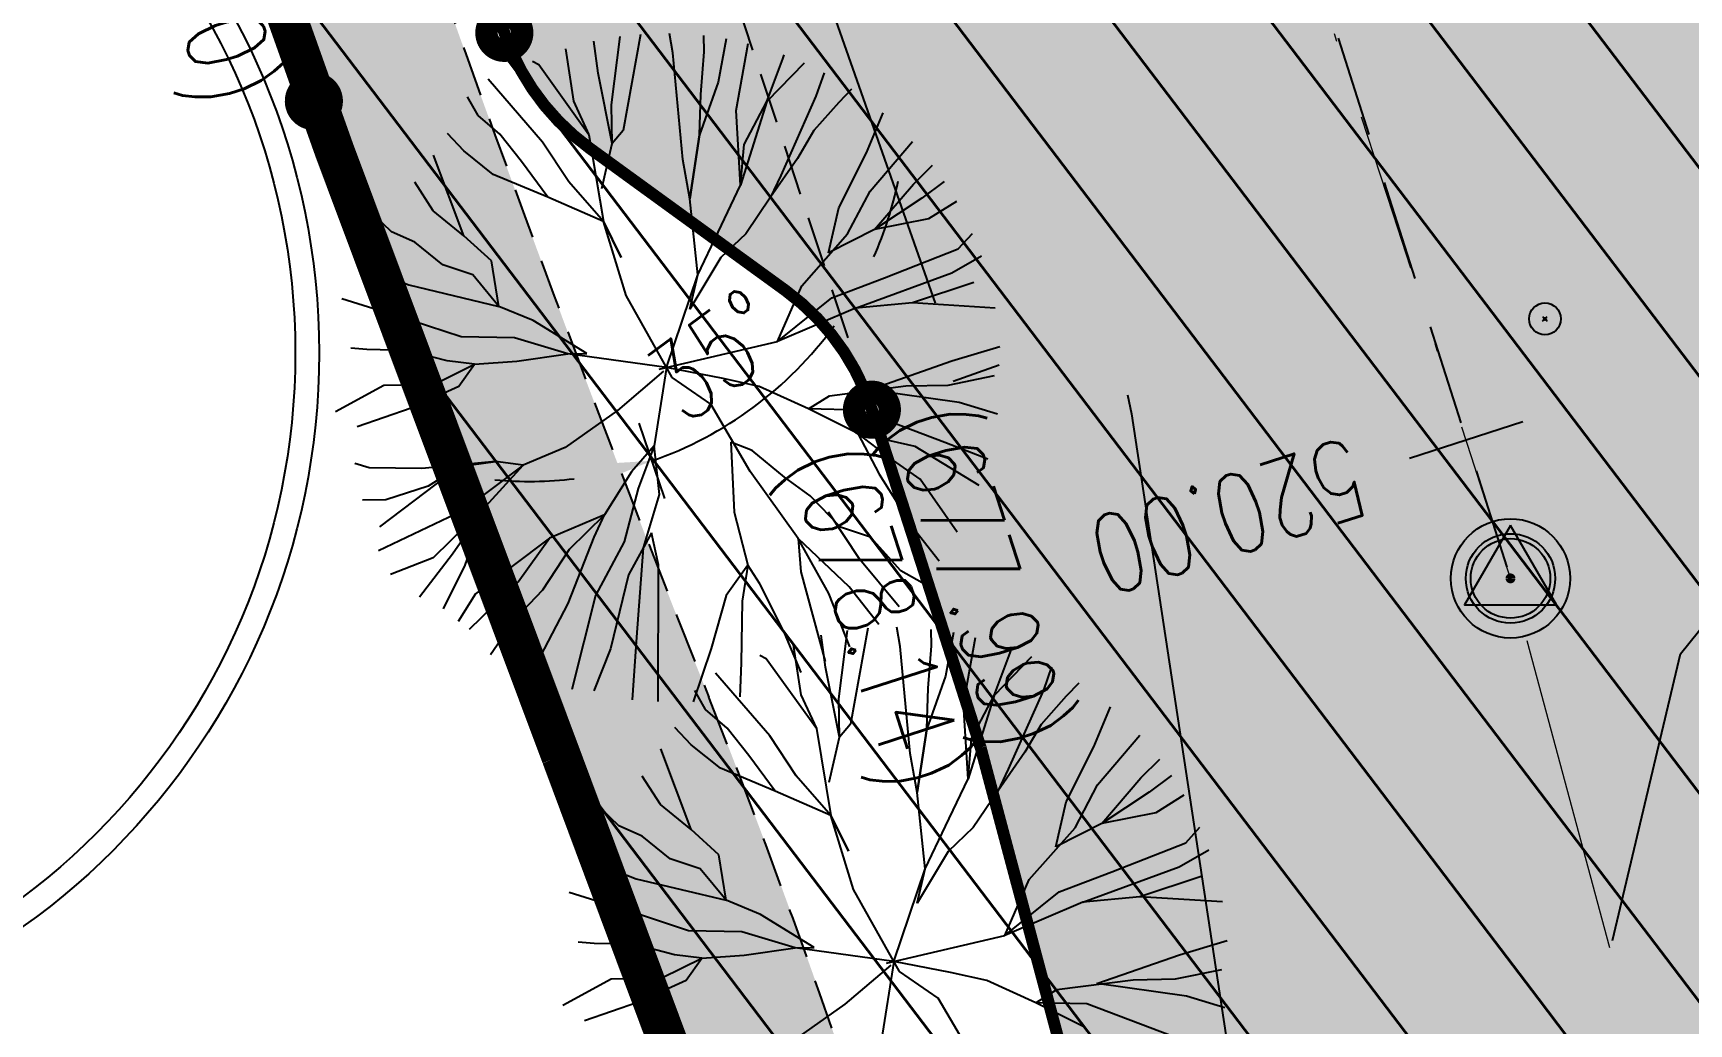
# Model space of a CAD drawing. Extents: x 352140 to 354978, y 6304672 to 6307963.
# Drawn here: x 352267.34 to 352288.18, y 6305853.47 to 6305865.93 of the extents above; entities that cross this region are included whole.
import ezdxf

# ---------------------------------------------------------------- set-up
doc = ezdxf.new("R2010")
doc.units = 0
doc.header["$PDMODE"] = 35
doc.header["$PDSIZE"] = 0.03
for name, pattern in [('CENTER', [50.8, 31.75, -6.35, 6.35, -6.35]), ('CONTINUOS', [0]), ('DASHDOT', [1, 0.5, -0.25, 0, -0.25]), ('DASHDOTX2', [2, 1, -0.5, 0, -0.5]), ('DASHED', [19.05, 12.7, -6.35])]:
    doc.linetypes.add(name, pattern=pattern)
doc.layers.get('0').update_dxf_attribs({"linetype": 'CONTINUOUS'})
for name, color, linetype in [('00-S2_ALL AREA APORTANTES', 150, 'CONTINUOUS'), ('01_Dem Ext_Transl_niv.anillo', 130, 'CONTINUOUS'), ('02_Geo ext_Acotamiento', 7, 'CONTINUOUS'), ('02_Geo ext_Eje', 4, 'CONTINUOUS'), ('02_Geo ext_Geometria', 2, 'CONTINUOUS'), ('03_Pav ext_HCV', 34, 'CONTINUOUS'), ('03_Pav ext_Vereda HC', 42, 'CONTINUOUS'), ('03_Pav proy_Solera Tipo A', 1, 'CONTINUOUS'), ('03_S2_Pav ext_Borde vereda', 7, 'CONTINUOUS'), ('03_S3_Pav ext_Cota', 2, 'CONTINUOUS'), ('1-PRS', 6, 'CONTINUOUS'), ('C-ROAD-STAN', 11, 'CONTINUOUS'), ('Paisajismo', 253, 'CONTINUOUS')]:
    doc.layers.add(name, color=color, linetype=linetype)
doc.layers.add('0_ASD_LINEA OFICIAL', color=253, linetype='DASHDOT', lineweight=20)
doc.layers.add('EJE PROYECTADO', color=7, linetype='DASHDOTX2', lineweight=15)
doc.styles.add('JPG_2MM', font='simplex.shx', dxfattribs={"height": 1})
doc.styles.add('ROMANS', font='romans.shx', dxfattribs={"width": 0.75})
doc.dimstyles.new('Principal', dxfattribs={"dimscale": 0, "dimtxt": 2, "dimasz": 2, "dimexe": 1, "dimexo": 1, "dimtad": 1, "dimrnd": 0.05, "dimzin": 1, "dimtxsty": 'ROMANS', "dimcen": 2.5, "dimclrt": 2, "dimaunit": 2, "dimadec": 0, "dimazin": 0, "dimtfac": 1, "dimtmove": 0, "dimatfit": 3, "dimfxl": 1, "dimfxlon": 1, "dimarcsym": 0})

# ---------------------------------------------------------------- blocks, each defined once
blk = doc.blocks.new('Iron Pin')
at = {"color": 0, "linetype": 'ByBlock', "lineweight": -2}
for radius in [0.05, 0.0375]:
    blk.add_circle((0, 0), radius, dxfattribs=at)
blk = doc.blocks.new('AeccTickTriangle')
at = {"color": 0, "linetype": 'ByBlock', "lineweight": -2}
blk.add_lwpolyline([(0, 0.667), (-0.577, -0.333), (0.577, -0.333)], close=True, dxfattribs=at)
at = {"color": 0, "linetype": 'ByBlock', "lineweight": -2, "const_width": 0.0625}
blk.add_lwpolyline([(-0.031, 0, 1), (0.031, 0, 1)], format="xyb", close=True, dxfattribs=at)
blk = doc.blocks.new('*U962')
at = {"layer": 'EJE PROYECTADO', "color": 7, "linetype": 'DASHDOTX2', "lineweight": 15, "ltscale": 4}
blk.add_line((352289.281, 6305846.6), (352285.933, 6305859.072), dxfattribs=at)
at = {"layer": 'EJE PROYECTADO', "color": 7, "linetype": 'DASHDOT', "lineweight": 15, "ltscale": 4}
blk.add_arc((351377.63, 6305569.091), 953.469, 17.70596, 19.250126, dxfattribs=at)
at = {"layer": 'C-ROAD-STAN', "color": 11, "linetype": 'Continuous', "lineweight": -3}
blk.add_blockref('AeccTickTriangle', (352285.933, 6305859.072), dxfattribs=at)
blk = doc.blocks.new('sta_tic')
blk.add_line((0, -1.5), (0, 1.5))
blk = doc.blocks.new('*D1314')
at = {"layer": '02_Geo ext_Acotamiento', "color": 0, "lineweight": -2, "transparency": 16777216}
blk.add_line((352274.962, 6305861.024), (352275.288, 6305860.078), dxfattribs=at)
for start, end in [(336.0911, 348.1801), (289.0021, 324.0021), (264.8241, 276.9131)]:
    blk.add_arc((352273.579, 6305865.04), 4.748, start, end, dxfattribs=at)
at = {"layer": '02_Geo ext_Acotamiento', "color": 0, "transparency": 16777216}
for points in [[(352278.064, 6305863.033), (352277.775, 6305863.199), (352277.42, 6305862.249)], [(352274.113, 6305860.489), (352274.188, 6305860.164), (352275.125, 6305860.551)]]:
    blk.add_solid(points, dxfattribs=at)
at = {"layer": '02_Geo ext_Acotamiento', "color": 2, "transparency": 16777216, "insert": (352275.92, 6305861.877), "char_height": 1, "attachment_point": 5, "rotation": 36.5021, "style": 'ROMANS'}
blk.add_mtext('35°', dxfattribs=at)
blk = doc.blocks.new('*D1348')
at = {"layer": '02_Geo ext_Acotamiento', "color": 0, "lineweight": -2, "transparency": 16777216}
for p, q in [((352254.284, 6305931.515), (352254.859, 6305931.717)), ((352254.72, 6305930.608), (352278.693, 6305862.535)), ((352278.921, 6305861.555), (352279.497, 6305861.758))]:
    blk.add_line(p, q, dxfattribs=at)
at = {"layer": '02_Geo ext_Acotamiento', "color": 0, "transparency": 16777216}
for points in [[(352254.877, 6305930.664), (352254.562, 6305930.553), (352254.387, 6305931.551)], [(352278.85, 6305862.591), (352278.536, 6305862.48), (352279.025, 6305861.592)]]:
    blk.add_solid(points, dxfattribs=at)
at = {"layer": '02_Geo ext_Acotamiento', "color": 2, "transparency": 16777216, "insert": (352267.562, 6305896.873), "char_height": 1, "attachment_point": 5, "rotation": 289.4008, "style": 'ROMANS'}
blk.add_mtext('74,15', dxfattribs=at)
blk = doc.blocks.new('A$C27410629')
at = {"true_color": 0x136734, "transparency": 33554559}
h = blk.add_hatch(dxfattribs=at)
h.set_pattern_fill('ANSI31', color=116, scale=0.5)
h.set_pattern_definition([(45, (-8759.5625, -519.1036), (-1.12253202, 1.12253202), [])])
h.paths.add_polyline_path([(137.507, 1252.464, 0.117627), (109.815, 1254.194, 0.066925), (94.445, 1249.334, 0.315349), (64.302, 1196.27, 0.022683), (65.729, 1185.31), (112.36, 1218.953), (153.478, 1161.962), (172.105, 1139.481), (187.958, 1141.808), (193.565, 1120.466), (224.198, 1050.129), (250.62, 989.479), (268.153, 972.735, 0.000007), (291.49, 983.299), (238.195, 1105.634), (205.293, 1181.112), (177.053, 1197.652)])
at = {"layer": '0_ASD_LINEA OFICIAL', "ltscale": 8}
blk.add_lwpolyline([(76.795, 1069.872, 0.5, 0.5, 0.00826), (73.751, 1083.846, 0.5, 0.5, 0.028444), (70.023, 1095.124, 0.5, 0.5, -0.012564), (61.852, 1118.104, 0.5, 0.5, -0.000048), (57.166, 1131.529, 0.5, 0.5, -0.013664), (47.353, 1157.145, 0.5, 0.5, -0.058265), (39.524, 1192.667, 0.5, 0.5, 0), (39.524, 1192.667, 0.5, 0.5, -0.003962), (39.31, 1195.102, 0.5, 0.5, -0.274101), (74.42, 1266.696, 0.5, 0.5, 0), (74.42, 1266.696, 0.5, 0.5, -0.117635), (110.932, 1279.578, 0.5, 0.5, -0.105448), (145.793, 1276.067, 0.5, 0.5, -0.042273), (159.013, 1270.584, 0.5, 0.5, 0), (184.1, 1256.74, 0.5, 0.5, 0.018937), (195.809, 1250.819, 0.5, 0.5, -0.011475), (213.872, 1241.445, 0.5, 0.5, 0.049621), (224.068, 1237.141, 0.5, 0.5, 0), (224.068, 1237.141, 0.5, 0.5, 0), (224.068, 1237.141, 0.5, 0.5, 0.088932), (244.73, 1234.105, 0.5, 0.5, 0.019373), (253.114, 1234.676, 0.5, 0.5, 0.023388), (286.019, 1240.578, 0.5, 0.5, 0.029815), (329.828, 1253.396, 0.5, 0.5, 0.005373)], format="xyseb", dxfattribs=at)
blk = doc.blocks.new('1.0 - LO RECABARREN LOTEO PARQUE - VEGETACION PROPUESTA ETAPA MUNICIPAL')
at = {"layer": 'Paisajismo', "color": 251}
for p, q in [((352274.62, 6305865.028), (352274.729, 6305865.889)), ((352274.985, 6305865.916), (352274.767, 6305864.708)), ((352275.392, 6305865.686), (352275.351, 6305865.929)), ((352275.786, 6305865.696), (352275.782, 6305865.903)), ((352274.041, 6305865.733), (352274.141, 6305865.077)), ((352274.452, 6305865.427), (352274.398, 6305865.829)), ((352275.518, 6305864.34), (352275.392, 6305865.686)), ((352275.742, 6305865.161), (352275.786, 6305865.696)), ((352276.061, 6305865.862), (352275.962, 6305865.315)), ((352276.19, 6305864.957), (352276.339, 6305865.802)), ((352276.775, 6305865.608), (352276.792, 6305865.66)), ((352273.705, 6305865.534), (352273.625, 6305865.576)), ((352274.336, 6305864.653), (352273.705, 6305865.534)), ((352276.572, 6305865.07), (352276.775, 6305865.608)), ((352277.044, 6305865.556), (352276.572, 6305865.07)), ((352273.751, 6305864.562), (352273.068, 6305865.351)), ((352274.629, 6305864.545), (352274.452, 6305865.427)), ((352275.962, 6305865.315), (352275.725, 6305864.653)), ((352277.294, 6305865.433), (352277.192, 6305865.137)), ((352272.943, 6305864.894), (352272.805, 6305865.132)), ((352274.141, 6305865.077), (352274.336, 6305864.653)), ((352275.725, 6305864.653), (352275.742, 6305865.161)), ((352276.572, 6305865.07), (352276.244, 6305864.021)), ((352276.288, 6305864.53), (352276.572, 6305865.07)), ((352277.192, 6305865.137), (352276.749, 6305864.142)), ((352277.48, 6305865.06), (352277.166, 6305864.707)), ((352277.64, 6305865.226), (352277.48, 6305865.06)), ((352273.215, 6305864.659), (352272.943, 6305864.894)), ((352274.629, 6305864.545), (352274.62, 6305865.028)), ((352276.244, 6305864.021), (352276.19, 6305864.957)), ((352277.829, 6305864.424), (352278.036, 6305864.927)), ((352272.761, 6305864.449), (352272.555, 6305864.667)), ((352273.488, 6305864.317), (352273.215, 6305864.659)), ((352274.336, 6305864.653), (352274.517, 6305863.561)), ((352274.767, 6305864.708), (352274.629, 6305864.545)), ((352275.607, 6305863.849), (352275.725, 6305864.653)), ((352275.725, 6305864.653), (352275.607, 6305863.849)), ((352277.166, 6305864.707), (352276.959, 6305864.355)), ((352273.128, 6305864.154), (352272.761, 6305864.449)), ((352274.081, 6305864.06), (352273.751, 6305864.562)), ((352274.499, 6305863.979), (352274.629, 6305864.545)), ((352276.244, 6305864.021), (352276.288, 6305864.53)), ((352277.48, 6305863.733), (352277.829, 6305864.424)), ((352277.875, 6305863.945), (352278.407, 6305864.57)), ((352272.761, 6305863.383), (352272.378, 6305864.398)), ((352273.817, 6305863.868), (352273.488, 6305864.317)), ((352275.607, 6305863.849), (352275.518, 6305864.34)), ((352276.959, 6305864.355), (352276.621, 6305863.868)), ((352278.42, 6305864.033), (352278.658, 6305864.27)), ((352272.373, 6305863.697), (352272.145, 6305864.055)), ((352273.817, 6305863.868), (352273.128, 6305864.154)), ((352274.517, 6305863.561), (352274.081, 6305864.06)), ((352275.962, 6305863.428), (352276.244, 6305864.021)), ((352276.749, 6305864.142), (352276.621, 6305863.868)), ((352277.928, 6305863.46), (352278.42, 6305864.033)), ((352278.805, 6305864.064), (352278.524, 6305863.854)), ((352274.517, 6305863.561), (352273.817, 6305863.868)), ((352275.705, 6305862.889), (352275.607, 6305863.849)), ((352276.621, 6305863.868), (352276.309, 6305863.408)), ((352277.591, 6305863.405), (352277.875, 6305863.945)), ((352278.524, 6305863.854), (352277.928, 6305863.46)), ((352278.959, 6305863.815), (352278.609, 6305863.594)), ((352271.849, 6305863.43), (352271.632, 6305863.64)), ((352272.761, 6305863.383), (352272.373, 6305863.697)), ((352277.35, 6305863.167), (352277.48, 6305863.733)), ((352278.609, 6305863.594), (352277.928, 6305863.46)), ((352272.145, 6305863.302), (352271.849, 6305863.43)), ((352273.108, 6305863.067), (352272.761, 6305863.383)), ((352274.739, 6305863.111), (352274.517, 6305863.561)), ((352274.517, 6305863.561), (352274.739, 6305863.111)), ((352274.802, 6305862.631), (352274.517, 6305863.561)), ((352275.705, 6305862.889), (352275.962, 6305863.428)), ((352276.309, 6305863.408), (352275.995, 6305863.108)), ((352277.016, 6305862.753), (352277.591, 6305863.405)), ((352277.928, 6305863.46), (352277.35, 6305863.167)), ((352278.984, 6305863.218), (352279.162, 6305863.413)), ((352272.498, 6305863.015), (352272.145, 6305863.302)), ((352278.056, 6305862.853), (352278.984, 6305863.218)), ((352271.521, 6305862.977), (352272.068, 6305862.766)), ((352272.874, 6305862.889), (352272.498, 6305863.015)), ((352273.202, 6305862.494), (352273.108, 6305863.067)), ((352275.995, 6305863.108), (352275.606, 6305862.459)), ((352278.904, 6305862.915), (352279.275, 6305863.128)), ((352272.068, 6305862.766), (352273.202, 6305862.494)), ((352273.202, 6305862.494), (352272.874, 6305862.889)), ((352275.312, 6305861.725), (352275.705, 6305862.889)), ((352275.606, 6305862.459), (352275.705, 6305862.889)), ((352276.709, 6305862.052), (352277.016, 6305862.753)), ((352277.393, 6305862.6), (352278.056, 6305862.853)), ((352277.689, 6305862.472), (352278.904, 6305862.915)), ((352279.179, 6305862.794), (352278.409, 6305862.539)), ((352272.111, 6305862.313), (352271.224, 6305862.59)), ((352275.382, 6305861.6), (352274.802, 6305862.631)), ((352276.709, 6305862.052), (352277.393, 6305862.6)), ((352278.409, 6305862.539), (352277.689, 6305862.472)), ((352278.409, 6305862.539), (352277.689, 6305862.472)), ((352279.449, 6305862.473), (352278.409, 6305862.539)), ((352273.202, 6305862.494), (352273.202, 6305862.494)), ((352273.633, 6305862.315), (352273.202, 6305862.494)), ((352277.689, 6305862.472), (352276.709, 6305862.052)), ((352272.729, 6305862.111), (352272.111, 6305862.313)), ((352274.308, 6305861.9), (352273.633, 6305862.315)), ((352271.541, 6305861.951), (352271.339, 6305861.967)), ((352272.044, 6305861.94), (352271.541, 6305861.951)), ((352272.549, 6305861.809), (352272.044, 6305861.94)), ((352273.397, 6305862.097), (352272.729, 6305862.111)), ((352274.068, 6305861.896), (352273.397, 6305862.097)), ((352275.22, 6305861.704), (352276.709, 6305862.052)), ((352278.904, 6305861.808), (352279.508, 6305861.989)), ((352272.393, 6305861.517), (352272.895, 6305861.767)), ((352272.895, 6305861.767), (352272.549, 6305861.809)), ((352272.696, 6305861.489), (352272.895, 6305861.767)), ((352272.895, 6305861.767), (352273.429, 6305861.803)), ((352273.429, 6305861.803), (352274.068, 6305861.896)), ((352274.068, 6305861.896), (352274.308, 6305861.9)), ((352275.312, 6305861.725), (352274.068, 6305861.896)), ((352275.312, 6305861.725), (352275.158, 6305860.74)), ((352276.023, 6305861.585), (352275.312, 6305861.725)), ((352277.865, 6305861.446), (352278.904, 6305861.808)), ((352271.144, 6305861.172), (352271.752, 6305861.504)), ((352271.752, 6305861.504), (352272.393, 6305861.517)), ((352272.098, 6305861.217), (352272.696, 6305861.489)), ((352275.274, 6305861.678), (352274.696, 6305861.186)), ((352275.869, 6305861.262), (352275.382, 6305861.6)), ((352276.479, 6305861.487), (352276.023, 6305861.585)), ((352277.099, 6305861.205), (352276.479, 6305861.487)), ((352277.363, 6305861.37), (352278.322, 6305861.495)), ((352278.322, 6305861.495), (352278.856, 6305861.505)), ((352278.856, 6305861.505), (352279.441, 6305861.623)), ((352277.099, 6305861.205), (352277.363, 6305861.37)), ((352278.995, 6305861.286), (352277.865, 6305861.446)), ((352279.475, 6305861.14), (352278.995, 6305861.286)), ((352271.418, 6305860.982), (352272.098, 6305861.217)), ((352274.696, 6305861.186), (352274.037, 6305860.719)), ((352276.366, 6305860.416), (352275.869, 6305861.262)), ((352277.719, 6305860.896), (352277.099, 6305861.205)), ((352277.74, 6305861.19), (352277.099, 6305861.205)), ((352278.816, 6305860.783), (352277.74, 6305861.19)), ((352278.442, 6305860.733), (352277.719, 6305860.896)), ((352277.719, 6305860.896), (352277.986, 6305860.382)), ((352278.125, 6305860.583), (352277.719, 6305860.896)), ((352274.037, 6305860.719), (352273.507, 6305860.495)), ((352275.158, 6305860.74), (352274.87, 6305860.414)), ((352275.158, 6305860.74), (352274.955, 6305860.202)), ((352275.158, 6305860.74), (352275.158, 6305860.74)), ((352275.223, 6305860.127), (352275.158, 6305860.74)), ((352276.119, 6305860.785), (352276.162, 6305859.904)), ((352276.388, 6305860.683), (352276.119, 6305860.785)), ((352276.795, 6305860.344), (352276.388, 6305860.683)), ((352279.246, 6305860.242), (352278.442, 6305860.733)), ((352279.355, 6305860.572), (352278.816, 6305860.783)), ((352271.569, 6305860.462), (352271.387, 6305860.519)), ((352272.233, 6305860.454), (352271.569, 6305860.462)), ((352271.703, 6305859.72), (352272.706, 6305860.48)), ((352273.159, 6305860.542), (352272.233, 6305860.454)), ((352272.706, 6305860.48), (352272.31, 6305860.232)), ((352272.706, 6305860.48), (352273.159, 6305860.542)), ((352273.159, 6305860.542), (352272.706, 6305860.48)), ((352273.507, 6305860.495), (352272.743, 6305859.92)), ((352273.036, 6305859.979), (352273.507, 6305860.495)), ((352273.507, 6305860.495), (352273.159, 6305860.542)), ((352278.504, 6305860.322), (352278.125, 6305860.583)), ((352274.87, 6305860.414), (352274.533, 6305859.873)), ((352276.969, 6305859.572), (352276.366, 6305860.416)), ((352277.12, 6305860.109), (352276.795, 6305860.344)), ((352277.986, 6305860.382), (352278.401, 6305859.726)), ((352278.969, 6305859.652), (352278.504, 6305860.322)), ((352271.779, 6305860.062), (352271.486, 6305860.056)), ((352272.31, 6305860.232), (352271.779, 6305860.062)), ((352274.955, 6305860.202), (352274.78, 6305859.531)), ((352275.022, 6305859.455), (352275.223, 6305860.127)), ((352277.501, 6305859.716), (352277.12, 6305860.109)), ((352272.743, 6305859.92), (352271.685, 6305859.419)), ((352273.036, 6305859.979), (352272.375, 6305859.33)), ((352272.62, 6305859.383), (352273.036, 6305859.979)), ((352272.779, 6305859.237), (352273.036, 6305859.979)), ((352274.533, 6305859.873), (352273.838, 6305859.579)), ((352274.533, 6305859.873), (352274.088, 6305859.437)), ((352274.401, 6305859.59), (352274.533, 6305859.873)), ((352276.162, 6305859.904), (352276.335, 6305859.239)), ((352277.745, 6305859.311), (352277.351, 6305859.907)), ((352275.124, 6305859.644), (352274.832, 6305859.115)), ((352275.212, 6305859.243), (352275.124, 6305859.644)), ((352277.877, 6305859.589), (352277.501, 6305859.716)), ((352278.401, 6305859.726), (352278.742, 6305859.294)), ((352273.838, 6305859.579), (352272.906, 6305858.877)), ((352273.446, 6305859.028), (352273.838, 6305859.579)), ((352274.088, 6305859.437), (352273.75, 6305858.923)), ((352274.075, 6305858.758), (352274.401, 6305859.59)), ((352274.78, 6305859.531), (352274.419, 6305858.856)), ((352274.936, 6305858.331), (352275.022, 6305859.455)), ((352277.611, 6305858.966), (352276.969, 6305859.572)), ((352276.969, 6305859.572), (352277.004, 6305859.156)), ((352277.356, 6305858.884), (352276.969, 6305859.572)), ((352278.259, 6305859.169), (352277.877, 6305859.589)), ((352272.375, 6305859.33), (352271.836, 6305859.119)), ((352272.203, 6305858.841), (352272.62, 6305859.383)), ((352272.507, 6305858.689), (352272.779, 6305859.237)), ((352275.207, 6305857.522), (352275.212, 6305859.243)), ((352276.335, 6305859.239), (352276.064, 6305858.856)), ((352276.335, 6305859.239), (352276.263, 6305858.784)), ((352276.484, 6305859.005), (352276.335, 6305859.239)), ((352278.239, 6305858.716), (352277.745, 6305859.311)), ((352272.834, 6305858.433), (352273.446, 6305859.028)), ((352274.832, 6305859.115), (352274.608, 6305858.185)), ((352276.797, 6305858.387), (352276.484, 6305859.005)), ((352277.004, 6305859.156), (352277.309, 6305858.025)), ((352278.528, 6305859.017), (352278.259, 6305859.169)), ((352272.906, 6305858.877), (352272.691, 6305858.531)), ((352273.75, 6305858.923), (352273.41, 6305858.569)), ((352274.419, 6305858.856), (352274.121, 6305857.674)), ((352276.064, 6305858.856), (352275.875, 6305858.189)), ((352276.263, 6305858.784), (352276.251, 6305858.008)), ((352277.618, 6305858.21), (352277.356, 6305858.884)), ((352277.982, 6305858.49), (352277.611, 6305858.966)), ((352273.628, 6305857.905), (352274.075, 6305858.758)), ((352273.41, 6305858.569), (352273.098, 6305858.109)), ((352277.007, 6305857.888), (352276.797, 6305858.387)), ((352277.481, 6305857.556), (352277.59, 6305858.417)), ((352277.846, 6305858.445), (352277.628, 6305857.237)), ((352278.253, 6305858.215), (352278.212, 6305858.458)), ((352278.647, 6305858.225), (352278.643, 6305858.431)), ((352278.922, 6305858.391), (352278.823, 6305857.843)), ((352274.608, 6305858.185), (352274.397, 6305857.658)), ((352274.882, 6305857.543), (352274.936, 6305858.331)), ((352275.875, 6305858.189), (352275.647, 6305857.52)), ((352276.903, 6305858.261), (352277.003, 6305857.606)), ((352277.313, 6305857.956), (352277.259, 6305858.357)), ((352278.379, 6305856.869), (352278.253, 6305858.215)), ((352278.604, 6305857.689), (352278.647, 6305858.225)), ((352279.051, 6305857.485), (352279.2, 6305858.33)), ((352279.637, 6305858.136), (352279.653, 6305858.189)), ((352276.251, 6305858.008), (352276.233, 6305857.58)), ((352276.567, 6305858.062), (352276.486, 6305858.104)), ((352277.198, 6305857.182), (352276.567, 6305858.062)), ((352277.49, 6305857.073), (352277.313, 6305857.956)), ((352279.433, 6305857.598), (352279.637, 6305858.136)), ((352279.905, 6305858.085), (352279.433, 6305857.598)), ((352280.155, 6305857.961), (352280.054, 6305857.665)), ((352276.612, 6305857.091), (352275.929, 6305857.879)), ((352278.823, 6305857.843), (352278.586, 6305857.181)), ((352280.501, 6305857.754), (352280.341, 6305857.589)), ((352275.804, 6305857.423), (352275.666, 6305857.661)), ((352277.003, 6305857.606), (352277.198, 6305857.182)), ((352277.49, 6305857.073), (352277.481, 6305857.556)), ((352278.586, 6305857.181), (352278.604, 6305857.689)), ((352279.433, 6305857.598), (352279.106, 6305856.55)), ((352279.15, 6305857.058), (352279.433, 6305857.598)), ((352280.054, 6305857.665), (352279.61, 6305856.671)), ((352280.341, 6305857.589), (352280.028, 6305857.235)), ((352276.076, 6305857.187), (352275.804, 6305857.423)), ((352279.106, 6305856.55), (352279.051, 6305857.485)), ((352280.691, 6305856.953), (352280.897, 6305857.456)), ((352275.622, 6305856.978), (352275.417, 6305857.195)), ((352276.349, 6305856.845), (352276.076, 6305857.187)), ((352277.198, 6305857.182), (352277.379, 6305856.09)), ((352277.628, 6305857.237), (352277.49, 6305857.073)), ((352278.468, 6305856.377), (352278.586, 6305857.181)), ((352278.586, 6305857.181), (352278.468, 6305856.377)), ((352280.028, 6305857.235), (352279.821, 6305856.884)), ((352275.622, 6305855.911), (352275.239, 6305856.926)), ((352275.989, 6305856.683), (352275.622, 6305856.978)), ((352276.942, 6305856.589), (352276.612, 6305857.091)), ((352277.36, 6305856.507), (352277.49, 6305857.073)), ((352279.106, 6305856.55), (352279.15, 6305857.058)), ((352280.342, 6305856.262), (352280.691, 6305856.953)), ((352280.736, 6305856.474), (352281.268, 6305857.099)), ((352276.678, 6305856.397), (352276.349, 6305856.845)), ((352278.468, 6305856.377), (352278.379, 6305856.869)), ((352279.821, 6305856.884), (352279.483, 6305856.397)), ((352281.281, 6305856.561), (352281.519, 6305856.799)), ((352275.234, 6305856.226), (352275.006, 6305856.584)), ((352276.678, 6305856.397), (352275.989, 6305856.683)), ((352277.379, 6305856.09), (352276.942, 6305856.589)), ((352278.823, 6305855.956), (352279.106, 6305856.55)), ((352279.61, 6305856.671), (352279.483, 6305856.397)), ((352280.789, 6305855.989), (352281.281, 6305856.561)), ((352281.666, 6305856.593), (352281.385, 6305856.382)), ((352277.379, 6305856.09), (352276.678, 6305856.397)), ((352278.566, 6305855.417), (352278.468, 6305856.377)), ((352279.483, 6305856.397), (352279.171, 6305855.936)), ((352280.453, 6305855.934), (352280.736, 6305856.474)), ((352281.385, 6305856.382), (352280.789, 6305855.989)), ((352281.821, 6305856.344), (352281.471, 6305856.122)), ((352274.71, 6305855.959), (352274.493, 6305856.169)), ((352275.622, 6305855.911), (352275.234, 6305856.226)), ((352277.601, 6305855.639), (352277.379, 6305856.09)), ((352277.379, 6305856.09), (352277.601, 6305855.639)), ((352277.663, 6305855.16), (352277.379, 6305856.09)), ((352280.211, 6305855.696), (352280.342, 6305856.262)), ((352281.471, 6305856.122), (352280.789, 6305855.989)), ((352275.007, 6305855.831), (352274.71, 6305855.959)), ((352275.97, 6305855.596), (352275.622, 6305855.911)), ((352278.566, 6305855.417), (352278.823, 6305855.956)), ((352279.171, 6305855.936), (352278.856, 6305855.636)), ((352279.877, 6305855.282), (352280.453, 6305855.934)), ((352280.789, 6305855.989), (352280.211, 6305855.696)), ((352281.845, 6305855.746), (352282.023, 6305855.942)), ((352275.359, 6305855.544), (352275.007, 6305855.831)), ((352280.917, 6305855.381), (352281.845, 6305855.746)), ((352281.765, 6305855.443), (352282.136, 6305855.656)), ((352274.383, 6305855.505), (352274.93, 6305855.294)), ((352275.735, 6305855.417), (352275.359, 6305855.544)), ((352276.063, 6305855.022), (352275.97, 6305855.596)), ((352278.856, 6305855.636), (352278.468, 6305854.988)), ((352274.93, 6305855.294), (352276.063, 6305855.022)), ((352276.063, 6305855.022), (352275.735, 6305855.417)), ((352278.173, 6305854.254), (352278.566, 6305855.417)), ((352278.468, 6305854.988), (352278.566, 6305855.417)), ((352279.57, 6305854.581), (352279.877, 6305855.282)), ((352280.254, 6305855.128), (352280.917, 6305855.381)), ((352280.55, 6305855), (352281.765, 6305855.443)), ((352282.04, 6305855.322), (352281.27, 6305855.067)), ((352274.972, 6305854.842), (352274.085, 6305855.119)), ((352278.243, 6305854.128), (352277.663, 6305855.16)), ((352279.57, 6305854.581), (352280.254, 6305855.128)), ((352281.27, 6305855.067), (352280.55, 6305855)), ((352281.27, 6305855.067), (352280.55, 6305855)), ((352282.31, 6305855.001), (352281.27, 6305855.067)), ((352275.59, 6305854.639), (352274.972, 6305854.842)), ((352276.063, 6305855.022), (352276.063, 6305855.022)), ((352276.494, 6305854.844), (352276.063, 6305855.022)), ((352277.17, 6305854.429), (352276.494, 6305854.844)), ((352280.55, 6305855), (352279.57, 6305854.581)), ((352276.258, 6305854.625), (352275.59, 6305854.639)), ((352276.929, 6305854.424), (352276.258, 6305854.625)), ((352274.402, 6305854.479), (352274.201, 6305854.496)), ((352274.905, 6305854.469), (352274.402, 6305854.479)), ((352275.41, 6305854.337), (352274.905, 6305854.469)), ((352276.29, 6305854.332), (352276.929, 6305854.424)), ((352276.929, 6305854.424), (352277.17, 6305854.429)), ((352278.173, 6305854.254), (352276.929, 6305854.424)), ((352278.081, 6305854.232), (352279.57, 6305854.581)), ((352281.766, 6305854.337), (352282.369, 6305854.517)), ((352275.254, 6305854.045), (352275.757, 6305854.295)), ((352275.757, 6305854.295), (352275.41, 6305854.337)), ((352275.557, 6305854.018), (352275.757, 6305854.295)), ((352275.757, 6305854.295), (352276.29, 6305854.332)), ((352278.135, 6305854.206), (352277.557, 6305853.715)), ((352278.173, 6305854.254), (352278.019, 6305853.269)), ((352278.885, 6305854.114), (352278.173, 6305854.254)), ((352280.727, 6305853.975), (352281.766, 6305854.337)), ((352274.005, 6305853.701), (352274.613, 6305854.033)), ((352274.613, 6305854.033), (352275.254, 6305854.045)), ((352274.959, 6305853.745), (352275.557, 6305854.018)), ((352278.731, 6305853.79), (352278.243, 6305854.128)), ((352279.341, 6305854.015), (352278.885, 6305854.114)), ((352279.96, 6305853.733), (352279.341, 6305854.015)), ((352280.224, 6305853.898), (352281.183, 6305854.023)), ((352281.183, 6305854.023), (352281.717, 6305854.034)), ((352281.717, 6305854.034), (352282.302, 6305854.152)), ((352279.227, 6305852.944), (352278.731, 6305853.79)), ((352279.96, 6305853.733), (352280.224, 6305853.898)), ((352281.856, 6305853.815), (352280.727, 6305853.975)), ((352282.336, 6305853.669), (352281.856, 6305853.815)), ((352274.279, 6305853.511), (352274.959, 6305853.745)), ((352277.557, 6305853.715), (352276.898, 6305853.248)), ((352280.58, 6305853.424), (352279.96, 6305853.733)), ((352280.601, 6305853.719), (352279.96, 6305853.733)), ((352281.677, 6305853.311), (352280.601, 6305853.719))]:
    blk.add_line(p, q, dxfattribs=at)

msp = doc.modelspace()

# ---------------------------------------------------------------- hatches: boundary and pattern name
at = {"layer": '00-S2_ALL AREA APORTANTES', "linetype": 'DASHED', "lineweight": 40, "ltscale": 0.25}
h = msp.add_hatch(dxfattribs=at)
h.set_pattern_fill('ANSI31', color=150, scale=0.5, angle=82.24516605)
h.paths.add_polyline_path([(352289.547, 6305887.688), (352287.231, 6305894.323), (352275.429, 6305890.203), (352277.789, 6305883.443, -0.006738), (352285.933, 6305859.072), (352287.269, 6305854.095), (352298.463, 6305857.67), (352297.132, 6305863.248, 0.028)])
h = msp.add_hatch(dxfattribs=at)
h.set_pattern_fill('ANSI31', color=40, scale=0.5, angle=82.24516605)
h.paths.add_polyline_path([(352277.789, 6305883.443), (352275.429, 6305890.203), (352263.628, 6305886.084), (352268.112, 6305873.236, 0.017415), (352273.982, 6305856.846, -0.017414), (352276.231, 6305850.569), (352287.269, 6305854.095), (352285.933, 6305859.072, 0.006738)])
h = msp.add_hatch(dxfattribs=at)
h.set_pattern_fill('ANSI31', color=150, scale=0.5, angle=82.24516605)
h.paths.add_polyline_path([(352300.461, 6305849.299), (352298.463, 6305857.67), (352287.269, 6305854.095), (352289.281, 6305846.6, -0.017092), (352295.088, 6305816.908), (352306.381, 6305819.118, 0.016935)])
h = msp.add_hatch(dxfattribs=at)
h.set_pattern_fill('ANSI31', color=40, scale=0.5, angle=82.24516605)
h.paths.add_polyline_path([(352289.281, 6305846.6), (352287.269, 6305854.095), (352276.231, 6305850.569, -0.023228), (352278.541, 6305841.982, -0.016115), (352283.796, 6305814.698), (352295.088, 6305816.908, 0.017092)])
at = {"layer": '03_Pav ext_HCV'}
h = msp.add_hatch(dxfattribs=at)
h.set_pattern_fill('SWAMP', color=256, scale=0.025, style=0)
h.set_pattern_definition([(359.999999999, (0, 0), (0.317500000006, 0.5499261309), [0.079375, -0.555625]), (90, (0.0397, -4e-13), (-0.317499999994, 0.549926130908), [0.0396875, -1.06016476181]), (90, (0.0496, -5e-13), (-0.317499999994, 0.549926130908), [0.03175, -1.06810226181]), (90, (0.02977, -3e-13), (-0.317499999994, 0.549926130908), [0.03175, -1.06810226181]), (59.999999999, (0.05953, -6e-13), (-0.317499999563, 0.549926131157), [0.0254, -0.6096]), (119.999999999, (0.01984, -2e-13), (-0.63499999957, 2.56e-10), [0.0254, -0.6096])])
edge = h.paths.add_edge_path()
edge.add_arc((352255.651, 6305960.769), 0.6, 191.9515, 355.6455, ccw=False)
edge.add_arc((352299.01, 6305969.946), 44.919, 191.6658, 191.9515, ccw=False)
edge.add_line((352255.019, 6305960.864), (352248.082, 6305960.934))
edge.add_arc((352299.01, 6305969.946), 51.719, 188.0126, 190.0351, ccw=False)
edge.add_line((352247.796, 6305962.737), (352247.593, 6305962.739))
edge.add_arc((352299.01, 6305969.946), 51.919, 187.9792, 192.0603)
edge.add_arc((352199.34, 6305948.651), 50, 5.6038, 12.0603, ccw=False)
edge.add_arc((352392.331, 6305968.564), 144.016, 185.9908, 195.05624)
edge.add_arc((352250.362, 6305930.375), 3, -16.8305, 15.0562, ccw=False)
edge.add_line((352253.233, 6305929.506), (352252.173, 6305926.002))
edge.add_arc((352255.045, 6305925.133), 3, 163.1695, 198.1695)
edge.add_line((352252.194, 6305924.197), (352253.674, 6305919.687))
edge.add_arc((352724.827, 6306085.564), 499.5, 199.39537, 202.53487)
edge.add_line((352263.466, 6305894.132), (352270.484, 6305874.028))
edge.add_line((352270.484, 6305874.028), (352273.271, 6305865.935))
edge.add_arc((352276.107, 6305866.911), 3, 199.0021, 234.0031)
edge.add_line((352274.344, 6305864.484), (352276.806, 6305862.696))
edge.add_arc((352275.043, 6305860.269), 3, 17.9764, 54.0015, ccw=False)
edge.add_arc((351377.63, 6305569.091), 946.469, 17.70596, 17.976359, ccw=False)
edge.add_arc((357281.014, 6307189.91), 5176.321, 194.922513, 195.061819)
edge.add_arc((351852.518, 6305745.765), 441.256, 9.34098, 12.96792, ccw=False)
edge.add_line((352287.923, 6305817.385), (352288.293, 6305814.231))
edge.add_line((352288.293, 6305814.231), (352288.556, 6305811.159))
edge.add_line((352288.556, 6305811.159), (352288.683, 6305808.103))
edge.add_line((352288.683, 6305808.103), (352288.681, 6305805.124))
edge.add_line((352288.681, 6305805.124), (352288.609, 6305802.156))
edge.add_line((352288.609, 6305802.156), (352288.539, 6305799.227))
edge.add_line((352288.539, 6305799.227), (352288.536, 6305796.285))
edge.add_line((352288.536, 6305796.285), (352288.661, 6305793.323))
edge.add_line((352288.661, 6305793.323), (352288.978, 6305790.357))
edge.add_line((352288.978, 6305790.357), (352289.267, 6305787.392))
edge.add_arc((351857.86, 6305746.823), 433.31, 3.22552, 5.37215, ccw=False)
edge.add_line((352290.484, 6305771.204), (352291.507, 6305753.032))
edge.add_line((352291.507, 6305753.032), (352291.707, 6305753.044))
edge.add_line((352291.707, 6305753.044), (352291.606, 6305754.841))
edge.add_line((352291.606, 6305754.841), (352297.896, 6305755.195))
edge.add_line((352297.896, 6305755.195), (352296.973, 6305771.57))
edge.add_arc((351858.011, 6305746.838), 439.658, 3.2247, 6.06057)
edge.add_arc((352297.201, 6305793.468), 2, 6.0606, 186.0606, ccw=False)
edge.add_arc((351858.007, 6305746.838), 443.663, 3.21745, 6.06057, ccw=False)
edge.add_line((352300.97, 6305771.738), (352301.89, 6305755.42))
edge.add_line((352301.89, 6305755.42), (352309.178, 6305755.831))
edge.add_line((352309.178, 6305755.831), (352309.279, 6305754.034))
edge.add_line((352309.279, 6305754.034), (352309.479, 6305754.045))
edge.add_line((352309.479, 6305754.045), (352308.458, 6305772.16))
edge.add_arc((351858.027, 6305746.839), 451.142, 3.21751, 7.53958)
edge.add_line((352305.269, 6305806.034), (352304.746, 6305808.988))
edge.add_line((352304.746, 6305808.988), (352304.181, 6305811.933))
edge.add_line((352304.181, 6305811.933), (352303.54, 6305814.857))
edge.add_line((352303.54, 6305814.857), (352302.827, 6305817.756))
edge.add_line((352302.827, 6305817.756), (352302.076, 6305820.641))
edge.add_line((352302.076, 6305820.641), (352301.322, 6305823.532))
edge.add_line((352301.322, 6305823.532), (352300.604, 6305826.45))
edge.add_line((352300.604, 6305826.45), (352299.956, 6305829.407))
edge.add_line((352299.956, 6305829.407), (352299.384, 6305832.389))
edge.add_line((352299.384, 6305832.389), (352298.877, 6305835.333))
edge.add_arc((351856.224, 6305746.557), 451.467, 11.34037, 13.00836)
edge.add_arc((357281.014, 6307189.91), 5162.321, 194.999983, 195.064624, ccw=False)
edge.add_arc((357281.014, 6307189.91), 5162.321, 194.918755, 194.999983, ccw=False)
edge.add_arc((351377.63, 6305569.091), 960.469, 17.685582, 18.028446)
edge.add_line((352290.943, 6305866.346), (352286.557, 6305879.564))
edge.add_line((352286.557, 6305879.564), (352285.089, 6305883.77))
edge.add_arc((352287.921, 6305884.759), 3, 164.2427, 199.242, ccw=False)
edge.add_line((352285.034, 6305885.573), (352285.941, 6305888.787))
edge.add_arc((352283.054, 6305889.601), 3, 344.2427, 379.2412)
edge.add_line((352285.886, 6305890.59), (352282.157, 6305901.272))
edge.add_arc((352724.827, 6306085.564), 479.5, 199.39537, 202.60286, ccw=False)
edge.add_arc((352393.291, 6305968.811), 128.007, 193.01673, 199.38233, ccw=False)
edge.add_line((352268.574, 6305939.979), (352268.051, 6305942.428))
edge.add_arc((352265.117, 6305941.802), 3, 12.0434, 47.0434)
edge.add_line((352267.162, 6305943.998), (352264.9, 6305946.104))
edge.add_arc((352266.939, 6305948.304), 3, 189.0153, 227.1838, ccw=False)
edge.add_arc((352397.749, 6305969.233), 135.474, 186.61724, 189.08835, ccw=False)
edge.add_arc((352283.044, 6305955.926), 20, 179.05, 186.6144, ccw=False)
edge.add_arc((352329.329, 6305955.158), 66.291, 173.57381, 179.05002, ccw=False)
edge.add_line((352263.455, 6305962.578), (352263.254, 6305962.58))
edge.add_arc((352329.329, 6305955.158), 66.491, 173.59144, 175.14861)
edge.add_line((352263.076, 6305960.781), (352256.257, 6305960.851))
edge.add_arc((352287.882, 6305959.08), 31.675, 176.7951, 177.0268)
at = {"layer": '03_Pav ext_Vereda HC'}
h = msp.add_hatch(dxfattribs=at)
h.set_pattern_fill('DOTS', color=256, scale=0.2, style=0)
h.paths.add_polyline_path([(352245.122, 6305966.765, -0.29647), (352293.78, 6306034.074, -0.01723), (352299.171, 6306035.971), (352298.617, 6306037.898, 0.01746), (352293.034, 6306035.93, 0.331704), (352243.273, 6305956.815, 0.025875), (352245.297, 6305941.433), (352247.25, 6305941.873, -0.025742), (352245.267, 6305956.973, -0.01903), (352245.029, 6305962.765), (352247.184, 6305962.743), (352247.099, 6305963.421, -0.015971), (352246.789, 6305966.748)])
h.paths.add_polyline_path([(352253.203, 6305919.521, -0.027295), (352248.679, 6305935.021), (352246.729, 6305934.58, 0.027318), (352251.316, 6305918.857, 0.013664), (352261.129, 6305893.241), (352268.112, 6305873.236, 0.017415), (352273.982, 6305856.846, -0.040658), (352278.541, 6305841.982, -0.002815), (352279.585, 6305837.24), (352281.547, 6305837.633, 0.002828), (352280.493, 6305842.417, 0.040614), (352275.845, 6305857.576, -0.017452), (352270.009, 6305873.87), (352262.999, 6305893.954, -0.013692)])
h = msp.add_hatch(dxfattribs=at)
h.set_pattern_fill('DOTS', color=256, scale=0.2)
h.paths.add_polyline_path([(352308.871, 6305801.474), (352306.889, 6305801.207, -0.002312), (352307.372, 6305797.052, -0.001502), (352307.666, 6305794.352), (352309.656, 6305794.548, 0.00151), (352309.36, 6305797.275, 0.002327)])
h.paths.add_polyline_path([(352289.547, 6305887.688), (352284.493, 6305902.165, -0.002236), (352282.871, 6305906.111), (352281.008, 6305905.383, 0.002219), (352282.625, 6305901.451), (352287.665, 6305887.009, -0.028012), (352295.189, 6305862.774), (352295.542, 6305861.294), (352297.477, 6305861.801), (352297.132, 6305863.248, 0.028)])
h.paths.add_polyline_path([(352300.461, 6305849.299), (352299.102, 6305854.991), (352297.167, 6305854.483), (352298.514, 6305848.841, -0.022887), (352305.993, 6305808.15), (352307.975, 6305808.417, 0.022893)])
h.paths.add_polyline_path([(352310.338, 6305787.582), (352308.348, 6305787.386, -0.008379), (352309.453, 6305772.273), (352310.477, 6305754.101), (352309.88, 6305754.067), (352310.103, 6305750.074), (352310.702, 6305750.107), (352312.118, 6305724.975), (352314.105, 6305725.087), (352312.69, 6305750.379), (352311.45, 6305772.385, 0.008388)])

# ---------------------------------------------------------------- linework, layer by layer
at = {"layer": '01_Dem Ext_Transl_niv.anillo', "color": 252, "linetype": 'DASHED', "flags": 128}
for points in [[(352263.665, 6305892.025), (352267.199, 6305891.5), (352271.565, 6305889.01), (352275.217, 6305883.358), (352277.469, 6305876.31), (352279.29, 6305869.83), (352281.164, 6305861.144), (352282.707, 6305850.98), (352283.382, 6305844.566), (352283.607, 6305835.943), (352283.558, 6305827.859), (352283.929, 6305819.225), (352285.302, 6305805.98), (352286.075, 6305792.348)], [(352294.139, 6305841.012), (352291.488, 6305840.645), (352287.532, 6305842.915), (352286.425, 6305846.895), (352286.78, 6305852.684), (352288.072, 6305858.123), (352290.551, 6305861.211), (352295.409, 6305863.951), (352296.924, 6305864.144)]]:
    msp.add_lwpolyline(points, dxfattribs=at)
at = {"layer": '02_Geo ext_Eje', "linetype": 'CENTER', "ltscale": 0.1, "const_width": 0.3, "flags": 128}
msp.add_lwpolyline([(352312.187, 6305350.253), (352300.27, 6305525.493), (352298.81, 6305526.329), (352298.124, 6305536.419), (352297.466, 6305554.947), (352300.373, 6305560.093, -0.003728), (352298.887, 6305583.425), (352295.939, 6305635.972), (352293.844, 6305666.194, -0.018402), (352293.344, 6305681.639, 0.015172), (352293.186, 6305687.704), (352288.488, 6305771.091, 0.009387), (352287.084, 6305789.506, 0.024149), (352280.76, 6305831.584), (352280.76, 6305831.584, 0.00826), (352277.716, 6305845.558, 0.028444), (352273.988, 6305856.836, -0.012564), (352265.817, 6305879.816, -0.000048), (352261.131, 6305893.241, -0.013664), (352251.318, 6305918.857, -0.058265), (352243.489, 6305954.379), (352243.489, 6305954.379, -0.003962), (352243.275, 6305956.815, -0.274101), (352278.385, 6306028.408), (352278.385, 6306028.408, -0.117635), (352314.897, 6306041.29, -0.105448), (352349.758, 6306037.779, -0.042273), (352362.978, 6306032.296), (352388.065, 6306018.453, 0.018937), (352399.773, 6306012.531, -0.011475), (352417.837, 6306003.157, 0.049621), (352428.033, 6305998.853), (352428.033, 6305998.853), (352428.033, 6305998.853, 0.088932), (352448.695, 6305995.817, 0.019373), (352457.079, 6305996.388, 0.023388), (352489.984, 6306002.291, 0.029815), (352533.792, 6306015.108, 0.005373), (352539.52, 6306017.216, -0.020389), (352573.144, 6306028.108, -0.010338), (352585.981, 6306031.484, -0.011736), (352605.848, 6306035.894), (352704.857, 6306049.873)], format="xyb", dxfattribs=at)
at = {"layer": '02_Geo ext_Geometria', "color": 251, "linetype": 'DASHED', "ltscale": 0.1}
msp.add_line((352282.025, 6305871.312), (352285.933, 6305859.072), dxfattribs=at)
at = {"layer": '02_Geo ext_Geometria'}
for radius in [8.85, 8.55]:
    msp.add_circle((352262.089, 6305861.908), radius, dxfattribs=at)
at = {"layer": '02_Geo ext_Geometria', "color": 2, "linetype": 'Continuous', "lineweight": -3}
msp.add_circle((352285.933, 6305859.072), 0.5, dxfattribs=at)
at = {"layer": '03_Pav proy_Solera Tipo A', "linetype": 'CONTINUOS', "ltscale": 0.1}
msp.add_lwpolyline([(352247.593, 6305962.739, 0.15, 0.15, 0.017809), (352248.237, 6305959.098, 0.15, 0.15, -0.028179), (352249.101, 6305953.534, 0.15, 0.15, 0.039576), (352253.259, 6305931.154, 0.15, 0.15, -0.140037), (352253.233, 6305929.506, 0.15, 0.15, 0), (352252.173, 6305926.002, 0.15, 0.15, 0.153915), (352252.194, 6305924.197, 0.15, 0.15, 0), (352253.674, 6305919.687, 0.15, 0.15, 0.0137), (352263.466, 6305894.132, 0.15, 0.15, 0), (352270.484, 6305874.028, 0.15, 0.15, 0), (352273.271, 6305865.935, 0.15, 0.15, 0.153919), (352274.344, 6305864.484, 0.15, 0.15, 0), (352276.806, 6305862.696, 0.15, 0.15, -0.158497), (352277.896, 6305861.195, 0.15, 0.15, -0.00118), (352279.265, 6305856.943, 0.15, 0.15, 0.000608), (352282.52, 6305844.786, 0.15, 0.15, -0.015827), (352287.923, 6305817.385, 0.15, 0.15, 0)], format="xyseb", dxfattribs=at)
at = {"layer": '03_S2_Pav ext_Borde vereda', "linetype": 'DASHED', "ltscale": 0.05}
for points in [[(352247.593, 6305962.739), (352245.029, 6305962.765, 0.01903), (352245.267, 6305956.973, 0.06494), (352253.203, 6305919.521, 0.013692), (352262.999, 6305893.954), (352270.009, 6305873.87, 0.017452), (352275.845, 6305857.576, -0.040614), (352280.493, 6305842.417, -0.028685), (352288.656, 6305793.433, -0.028685)], [(352309.479, 6305754.045), (352310.477, 6305754.101), (352309.453, 6305772.273, 0.013752), (352307.372, 6305797.052, 0.029075), (352298.514, 6305848.841), (352295.189, 6305862.774, 0.028012), (352287.665, 6305887.009), (352282.625, 6305901.451, -0.014004), (352273.011, 6305926.495, -0.063286), (352266.273, 6305957.804, -0.021541), (352266.03, 6305962.551), (352263.857, 6305962.574)], [(352253.265, 6305931.129, 0.018921), (352256.504, 6305920.684, 0.013743), (352266.27, 6305895.203), (352273.329, 6305874.979, -0.000265), (352277.896, 6305861.195, 0.011384)]]:
    msp.add_lwpolyline(points, format="xyb", dxfattribs=at)
at = {"layer": '03_S3_Pav ext_Cota', "const_width": 0.45}
for points in [[(352273.149, 6305866.006, 1), (352273.392, 6305865.864, 1)], [(352270.752, 6305865.148, 1), (352270.995, 6305865.006, 1)], [(352277.775, 6305861.265, 1), (352278.018, 6305861.124, 1)]]:
    msp.add_lwpolyline(points, format="xyb", close=True, dxfattribs=at)
at = {"layer": '1-PRS'}
msp.add_circle((352286.366, 6305862.337), 0.2, dxfattribs=at)
msp.add_point((352286.366, 6305862.337), dxfattribs=at)
at = {"layer": 'C-ROAD-STAN', "color": 0, "linetype": 'ByBlock', "lineweight": -2}
msp.add_lwpolyline([(352285.933, 6305859.738), (352285.356, 6305858.738), (352286.511, 6305858.738)], close=True, dxfattribs=at)
msp.add_lwpolyline([(352285.933, 6305859.738), (352285.356, 6305858.738), (352286.511, 6305858.738)], close=True, dxfattribs=at)
msp.add_lwpolyline([(352285.933, 6305859.738), (352285.356, 6305858.738), (352286.511, 6305858.738)], close=True, dxfattribs=at)
at = {"layer": 'C-ROAD-STAN', "color": 0, "linetype": 'ByBlock', "lineweight": -2, "const_width": 0.0625}
msp.add_lwpolyline([(352285.902, 6305859.072, 1), (352285.964, 6305859.072, 1)], format="xyb", close=True, dxfattribs=at)
msp.add_lwpolyline([(352285.902, 6305859.072, 1), (352285.964, 6305859.072, 1)], format="xyb", close=True, dxfattribs=at)
msp.add_lwpolyline([(352285.902, 6305859.072, 1), (352285.964, 6305859.072, 1)], format="xyb", close=True, dxfattribs=at)

# ---------------------------------------------------------------- block references
at = {"layer": '02_Geo ext_Acotamiento', "color": 2, "linetype": 'Continuous', "lineweight": -3, "xscale": 0.4999999999999999, "yscale": 0.4999999999999999, "zscale": 0.4999999999999999, "rotation": 107.8157044076241}
msp.add_blockref('sta_tic', (352285.376, 6305860.811), dxfattribs=at)
at = {"layer": '02_Geo ext_Geometria', "color": 2, "linetype": 'Continuous', "lineweight": -3, "xscale": 15, "yscale": 15, "zscale": 15, "rotation": 129.6490348438636}
msp.add_blockref('Iron Pin', (352285.933, 6305859.072), dxfattribs=at)
at = {"layer": '03_S2_Pav ext_Borde vereda', "linetype": 'Continuous'}
msp.add_blockref('A$C27410629', (352203.962, 6304761.714), dxfattribs=at)
at = {"layer": 'EJE PROYECTADO', "color": 7, "linetype": 'DASHDOTX2', "lineweight": 15, "ltscale": 4}
msp.add_blockref('*U962', (0, 0), dxfattribs=at)
at = {"layer": 'Paisajismo'}
msp.add_blockref('1.0 - LO RECABARREN LOTEO PARQUE - VEGETACION PROPUESTA ETAPA MUNICIPAL', (0, 0), dxfattribs=at)

# ---------------------------------------------------------------- texts
at = {"layer": '02_Geo ext_Acotamiento', "color": 7, "linetype": 'Continuous', "lineweight": -3, "insert": (352284.067, 6305860.39), "char_height": 1, "attachment_point": 4, "rotation": 197.8157, "style": 'ROMANS'}
msp.add_mtext('{\\C256;520.00}', dxfattribs=at)
at = {"layer": '03_S3_Pav ext_Cota', "style": 'JPG_2MM', "width": 0.75}
for s, p in [('(678.50)', (352268.171, 6305869.167)), ('(677.99)', (352278.107, 6305861.056)), ('(678.14)', (352276.822, 6305860.557))]:
    msp.add_text(s, height=1, rotation=287.9267, dxfattribs=at).set_placement(p)

# ---------------------------------------------------------------- dimensions: what is measured, and where the dimension line sits
at = {"layer": '02_Geo ext_Acotamiento'}
dim = msp.add_aligned_dim(p1=(352253.259, 6305931.154), p2=(352277.896, 6305861.195), distance=1.197, dimstyle='Principal', override={"dimscale": 0, "dimaunit": 0, "dimfxl": 0.22, "dimarcsym": 1}, dxfattribs=at)
dim.commit()
dim.dimension.update_dxf_attribs({"geometry": '*D1348', "text_midpoint": (352267.562, 6305896.873)})
dim = msp.add_angular_dim_2l(base=(352276.001, 6305860.956), line1=((352274.14, 6305863.412), (352270.484, 6305874.028)), line2=((352277.759, 6305862.004), (352273.579, 6305865.04)), dimstyle='Principal', override={"dimscale": 0, "dimaunit": 0, "dimtmove": 1}, dxfattribs=at)
dim.commit()
dim.dimension.update_dxf_attribs({"geometry": '*D1314', "text_midpoint": (352275.92, 6305861.877)})

doc.saveas('drawing.dxf')
